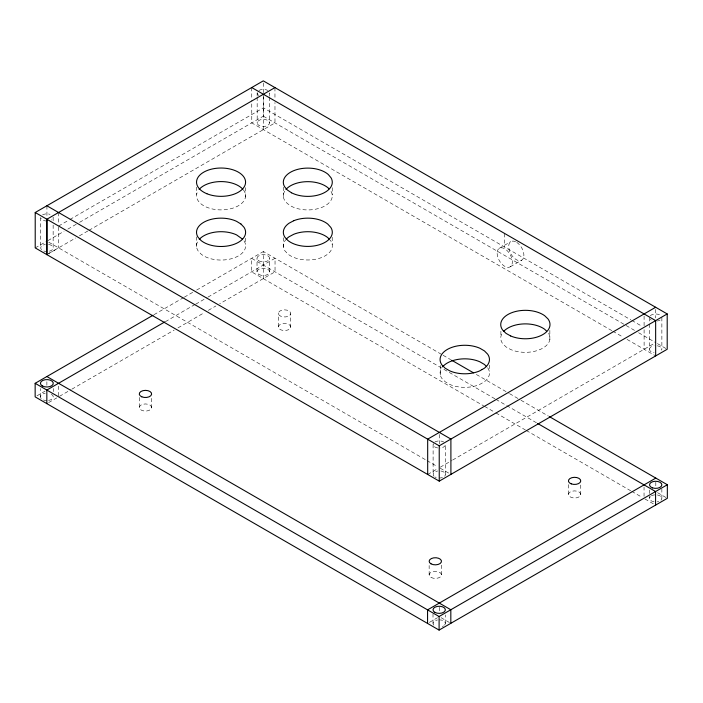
<?xml version="1.0" encoding="UTF-8"?>
<svg xmlns="http://www.w3.org/2000/svg" width="703" height="703" viewBox="0 0 703 703"><rect width="100%" height="100%" fill="white"/><g stroke="black" fill="none" stroke-linecap="round" stroke-linejoin="round"><path stroke-width="0.53" stroke-dasharray="3.52 2.64" d="M40.431 396.87L40.431 388.522M58.569 395.807L58.569 385.367M139.308 407.116L139.308 396.677M151.593 407.889A6.178 3.568 0 0 0 142.964 404.243A6.178 3.568 0 0 0 141.795 410.385A6.178 3.568 0 0 0 151.593 407.889L151.593 397.459M257.026 271.859L257.026 258.291M263.274 278.616L263.274 265.049M263.397 265.101L263.397 251.533L442.161 354.743M269.644 271.859L269.644 258.291M278.379 326.631L278.379 313.063M290.682 327.326A6.178 3.568 0 0 0 281.973 323.731A6.178 3.568 0 0 0 280.936 329.883A6.178 3.568 0 0 0 290.682 327.326L290.682 313.758A6.178 3.568 0 0 0 281.973 310.164A6.178 3.568 0 0 0 280.936 316.315A6.178 3.568 0 0 0 290.682 313.758M429.146 574.896L429.146 565.502M433.013 623.412L433.013 614.018M441.484 574.817L441.484 564.386M445.377 623.341L445.377 614.993M568.437 494.262L568.437 483.822M580.748 494.631A6.16 3.559 0 0 0 571.794 491.274A6.16 3.559 0 0 0 571.24 497.434A6.16 3.559 0 0 0 580.748 494.631L580.748 484.2M644.045 496.362L644.045 486.968M661.857 498.418L661.857 489.024M263.3 96.917L263.317 116.188L79.211 222.552M440.315 467.179L451.686 460.597M452.635 460.043L654.783 343.099M58.56 226.058L68.991 220.03M69.94 219.485L263.397 107.831L630.819 319.856M47.918 240.611L64.043 231.305M67.831 229.116L78.261 223.097M46.873 254.635L57.927 248.256M48.718 253.511L75.678 238.009M79.465 235.821L87.998 230.892M88.947 230.347L274.978 122.92L274.97 102.576M153.992 314.698L183.378 297.729M184.327 297.184L192.859 292.255M196.647 290.067L263.397 251.533M36.951 395.833L45.08 391.149M165.372 321.693L195.039 304.461M195.706 304.179L207.077 297.615M208.026 297.07L275.04 258.247L275.04 271.815L219.679 303.793M48.639 402.582L56.767 397.889M59.518 396.307L70.889 389.734M71.838 389.19L174.186 330.067M177.982 327.879L204.511 312.554M208.308 310.366L215.883 305.981M499.209 248.344L510.773 241.656M510.264 266.789L521.819 260.11M427.688 474.472L437.723 468.673M429.366 622.392L437.494 617.709M35.212 247.904L46.064 241.683M611.83 330.638L251.779 122.911L251.753 100.406M631.769 320.401L642.199 326.412M263.317 116.188L634.791 330.533M638.588 332.73L655.679 342.589M612.779 331.183L623.227 337.212M627.023 339.4L655.662 355.929M443.11 355.287L450.711 359.672M476.344 374.471L508.629 393.118M509.578 393.662L520.027 399.691M520.976 400.244L548.516 416.141M494.965 398.812L251.63 258.326L251.63 271.894L483.567 405.807M495.914 399.366L506.353 405.394M506.731 405.587L536.74 422.934M657.586 492.68L667.34 498.313M484.516 406.352L494.965 412.38M495.914 412.933L525.352 429.928M526.301 430.473L630.749 490.782M631.698 491.327L642.147 497.355M644.932 498.963L654.686 504.596M48.762 242.192L426.071 460.052M427.02 460.597L437.468 466.625M440.254 468.233L450.025 473.875M441.071 617.682L450.825 623.315M657.446 343.609L667.2 349.259M328.951 238.915L330.814 240.953A24.491 14.139 0 0 1 319.232 258.361A24.491 14.139 0 0 1 287.835 253.994L284.856 250.734A24.491 14.139 0 0 1 285.603 239.916M58.569 227.148L58.604 247.869M655.653 309.399L655.662 317.967M644.097 329.681L644.115 349.268M445.491 474.411L445.474 444.472A6.186 3.577 0 0 1 439.322 448.066M433.11 444.516L433.118 474.455M274.952 87.594L274.961 98.297M269.513 96.17L269.513 92.954A6.178 3.568 -0.1 0 1 268.678 94.738M269.513 97.234L269.548 122.92A6.178 3.568 -0.1 0 1 260.268 126.004A6.178 3.568 -0.1 0 1 260.286 119.826A6.178 3.568 -0.1 0 1 269.548 122.92M263.423 129.598L263.397 94.272M263.3 83.007L263.3 92.638M257.157 92.954L257.157 96.162M257.157 97.234L257.193 122.911M251.736 87.541L251.753 99.334M53.147 220.716L53.138 217.455A6.222 3.585 0 0 1 51.301 219.986M53.147 225.065L53.147 247.904A6.222 3.585 0 0 1 48.516 251.358M46.925 205.794L46.943 217.578M40.695 217.429L40.695 247.878M661.866 317.545L661.875 349.259M655.811 482.267L655.811 486.441M649.528 490L649.528 495.211M649.528 496.256L649.528 498.348M649.458 317.545L649.458 323.011M649.458 324.101L649.467 349.259A6.204 3.585 0 0 0 654.062 352.721M644.089 316.025L644.097 326.456M549.843 330.348L549.843 339.742M504.719 233.616L504.728 247.175M500.896 331.262L500.896 336.482M489.279 365.068L489.279 371.325M440.271 365.463L440.271 374.857M439.349 434.489L439.349 443.874M439.296 607.269L439.296 611.443M332.247 187.692L332.247 194.995M332.22 237.254L332.22 244.556M283.362 187.218L283.371 196.612M283.45 237.746L283.45 247.131M245.47 187.666L245.47 197.06M245.488 238.176L245.488 244.433M196.655 187.13L196.655 194.432M196.647 236.893L196.647 247.324M58.56 212.499L58.56 223.967M53.287 388.504L53.287 391.641M46.881 381.755L46.881 385.929M244.011 240.839A24.543 14.174 0 0 1 232.728 258.353A24.543 14.174 0 0 1 201.172 254.178L198.132 250.927A24.543 14.174 0 0 1 198.668 240.083M331.051 191.374A24.482 14.139 0 0 1 321.236 207.622A24.482 14.139 0 0 1 291.517 206.348L287.342 203.554L284.566 200.232A24.482 14.139 0 0 1 285.945 189.441M548.568 333.319A24.631 14.227 0 0 1 540.045 349.532A24.631 14.227 0 0 1 510.686 349.532L506.072 346.948L502.768 343.767A24.631 14.227 0 0 1 502.46 332.879M487.654 367.731A24.693 14.262 0 0 1 484.262 381.852L479.674 384.462A24.693 14.262 0 0 1 449.612 384.348L445.078 381.694L441.897 378.46A24.693 14.262 0 0 1 441.449 368.407M516.749 242.386A10.756 6.204 60 0 1 522.768 259.24A10.756 6.204 60 0 1 509.71 251.454A10.756 6.204 60 0 1 516.081 241.99M243.343 189.836A24.517 14.157 0 0 1 221.99 209.889A24.517 14.157 0 0 1 198.07 190.829M48.56 244.433A6.222 3.585 0 0 1 53.147 247.904M46.899 251.472A6.222 3.585 0 0 1 43.788 250.989M41.521 249.67A6.222 3.585 0 0 1 45.335 244.424M437.723 447.952A6.186 3.577 0 0 1 433.312 443.593M434.893 441.985A6.186 3.577 0 0 1 443.637 441.95M440.869 470.975A6.186 3.577 0 0 1 444.674 476.203M442.424 477.513A6.186 3.577 0 0 1 439.34 478.005M436.247 477.539A6.186 3.577 0 0 1 434.955 476.977M433.971 476.239A6.186 3.577 0 0 1 437.67 470.992M258.959 95.476A6.178 3.568 -0.1 0 1 257.368 92.031M258.968 90.432A6.178 3.568 -0.1 0 1 267.711 90.432M46.89 221.023A6.222 3.585 0 0 1 40.897 218.361M42.532 214.898A6.222 3.585 0 0 1 50.054 214.345M657.279 345.797A6.204 3.585 0 0 1 661.655 350.191M649.467 349.259A6.204 3.585 0 0 1 654.071 345.797M660.047 320.076A6.204 3.585 0 0 1 657.261 321.007M651.277 320.076A6.204 3.585 0 0 1 650.293 319.338M650.293 315.752A6.204 3.585 0 0 1 660.047 315.014M51.398 394.234A6.432 3.708 0 0 1 48.533 400.446M46.873 400.578A6.432 3.708 0 0 1 40.484 397.353A6.432 3.708 0 0 1 45.185 393.285M657.349 494.956A6.169 3.559 0 0 1 660.996 500.193M658.72 501.485A6.169 3.559 0 0 1 657.226 501.828M654.036 501.81A6.169 3.559 0 0 1 650.389 496.573M651.382 495.843A6.169 3.559 0 0 1 655.758 494.824M439.138 619.809A6.178 3.568 0 0 1 444.568 625.134M443.602 625.881A6.178 3.568 0 0 1 442.328 626.452M433.874 625.187A6.178 3.568 0 0 1 437.538 619.941M497.135 253.414A10.756 6.204 60 0 0 508.717 267.342A10.756 6.204 60 0 0 508.357 251.938A10.756 6.204 60 0 0 497.135 253.414M431.001 577.4A6.169 3.559 0 0 0 441.291 575.739A6.169 3.559 0 0 0 433.654 571.425A6.169 3.559 0 0 0 431.001 577.4M258.871 260.866A6.309 3.638 0 0 0 269.425 259.231A6.309 3.638 0 0 0 261.701 254.767A6.309 3.638 0 0 0 258.871 260.866M258.871 274.434A6.309 3.638 0 0 0 269.425 272.799A6.309 3.638 0 0 0 261.701 268.335A6.309 3.638 0 0 0 258.871 274.434"/><path stroke-width="1.05" d="M153.043 315.243L35.15 383.311L35.15 396.879L439.094 630.09L667.34 498.313L667.34 484.745L549.465 416.686M35.212 212.508L35.212 247.904L439.243 481.133L667.2 349.259L667.2 313.933L263.291 80.863L35.212 212.508L439.226 445.816L439.243 481.133M46.837 403.627L46.837 390.06L164.713 321.974M46.873 219.248L46.873 254.635L46.873 219.248L274.952 87.594M427.565 623.438L427.565 609.87L655.811 478.093M439.094 630.09L439.094 616.522L667.34 484.745M450.825 623.315L450.825 609.747L46.881 376.536M655.574 505.105L655.574 491.538L537.69 423.487M655.653 307.264L427.679 439.155L427.688 474.472M667.2 313.933L439.226 445.816M251.736 87.541L655.644 320.612L655.662 355.929M451.66 360.217L473.497 372.827M46.925 205.794L450.895 439.067L450.913 474.393M35.15 383.311L439.094 616.522M546.609 331.139L544.667 329.268A24.631 14.227 0 0 0 503.533 331.526M486.502 366.553L484.472 364.488L479.947 361.843A24.693 14.262 0 0 0 442.556 366.869M242.227 238.932L236.568 234.89A24.543 14.174 0 0 0 199.221 239.415M328.951 238.915L327.835 237.684A24.491 14.139 0 0 0 293.713 234.292L289.012 236.797A24.491 14.139 0 0 0 286.165 239.257M328.96 188.861L328.275 188.044A24.482 14.139 0 0 0 285.945 189.441M199.09 189.467A24.517 14.157 0 0 1 220.777 181.585A24.517 14.157 0 0 1 242.781 189.169M482.091 369.532L479.674 370.903A24.693 14.262 0 0 1 449.604 370.789L445.078 368.135L441.897 364.901A24.693 14.262 0 0 1 449.876 348.161A24.693 14.262 0 0 1 479.947 348.284L484.472 350.929L487.654 354.171A24.693 14.262 0 0 1 484.262 368.293L482.091 369.532M293.713 220.733L289.012 223.238A24.491 14.139 0 0 0 284.856 237.175L287.835 240.435A24.491 14.139 0 0 0 319.224 244.793A24.491 14.139 0 0 0 330.805 227.394L327.835 224.125A24.491 14.139 0 0 0 293.713 220.733M510.686 335.972L506.063 333.389L502.759 330.208A24.631 14.227 0 0 1 512.707 312.352A24.631 14.227 0 0 1 544.667 315.709L547.971 318.898A24.631 14.227 0 0 1 540.677 335.691A24.631 14.227 0 0 1 510.686 335.972M240.962 224.02L236.559 221.331A24.543 14.174 0 0 0 206.691 220.83A24.543 14.174 0 0 0 198.132 237.368L201.172 240.619A24.543 14.174 0 0 0 232.719 244.793A24.543 14.174 0 0 0 244.003 227.28L240.962 224.02M291.508 192.789L287.342 189.995L284.557 186.673A24.482 14.139 0 0 1 297.158 169.511A24.482 14.139 0 0 1 328.275 174.485L331.051 177.815A24.482 14.139 0 0 1 321.236 194.063A24.482 14.139 0 0 1 291.508 192.789M206.884 193.738A24.517 14.157 0 0 0 245.47 183.501A24.517 14.157 0 0 0 210.83 169.318A24.517 14.157 0 0 0 206.884 193.738M141.795 396.817A6.178 3.568 0 0 0 151.593 394.321A6.178 3.568 0 0 0 142.964 390.666A6.178 3.568 0 0 0 141.795 396.817M571.24 483.866A6.16 3.559 0 0 0 580.748 481.063A6.16 3.559 0 0 0 571.794 477.706A6.16 3.559 0 0 0 571.24 483.866M431.001 563.832A6.169 3.559 0 0 0 441.291 562.172A6.169 3.559 0 0 0 433.654 557.857A6.169 3.559 0 0 0 431.001 563.832M42.321 385.929A6.432 3.708 0 0 0 53.077 384.251A6.432 3.708 0 0 0 45.185 379.717A6.432 3.708 0 0 0 42.321 385.929M652.551 487.882A6.169 3.559 0 0 0 661.857 484.85A6.169 3.559 0 0 0 652.665 481.713A6.169 3.559 0 0 0 652.551 487.882M434.867 612.357A6.178 3.568 0 0 0 445.175 610.705A6.178 3.568 0 0 0 437.538 606.373A6.178 3.568 0 0 0 434.867 612.357"/></g></svg>
